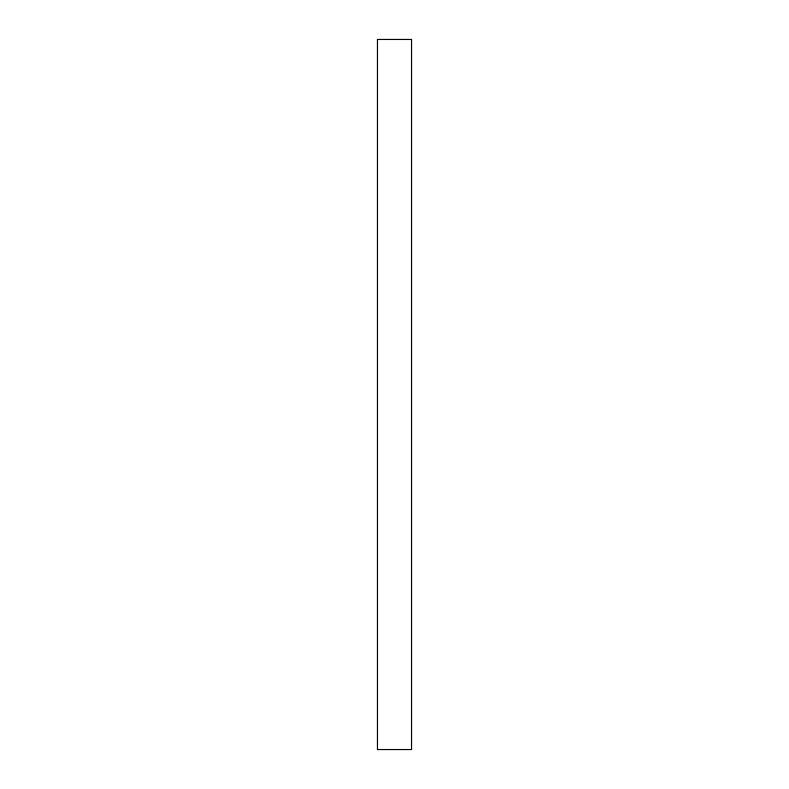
<?xml version="1.0" encoding="UTF-8"?>
<svg xmlns="http://www.w3.org/2000/svg" width="789" height="789" viewBox="0 0 789 789"><rect width="100%" height="100%" fill="white"/><g stroke="black" fill="none" stroke-linecap="round" stroke-linejoin="round"><path stroke-width="1.18" d="M411.542 39.45L377.458 39.45L377.458 749.55L411.542 749.55L411.542 39.45"/></g></svg>
